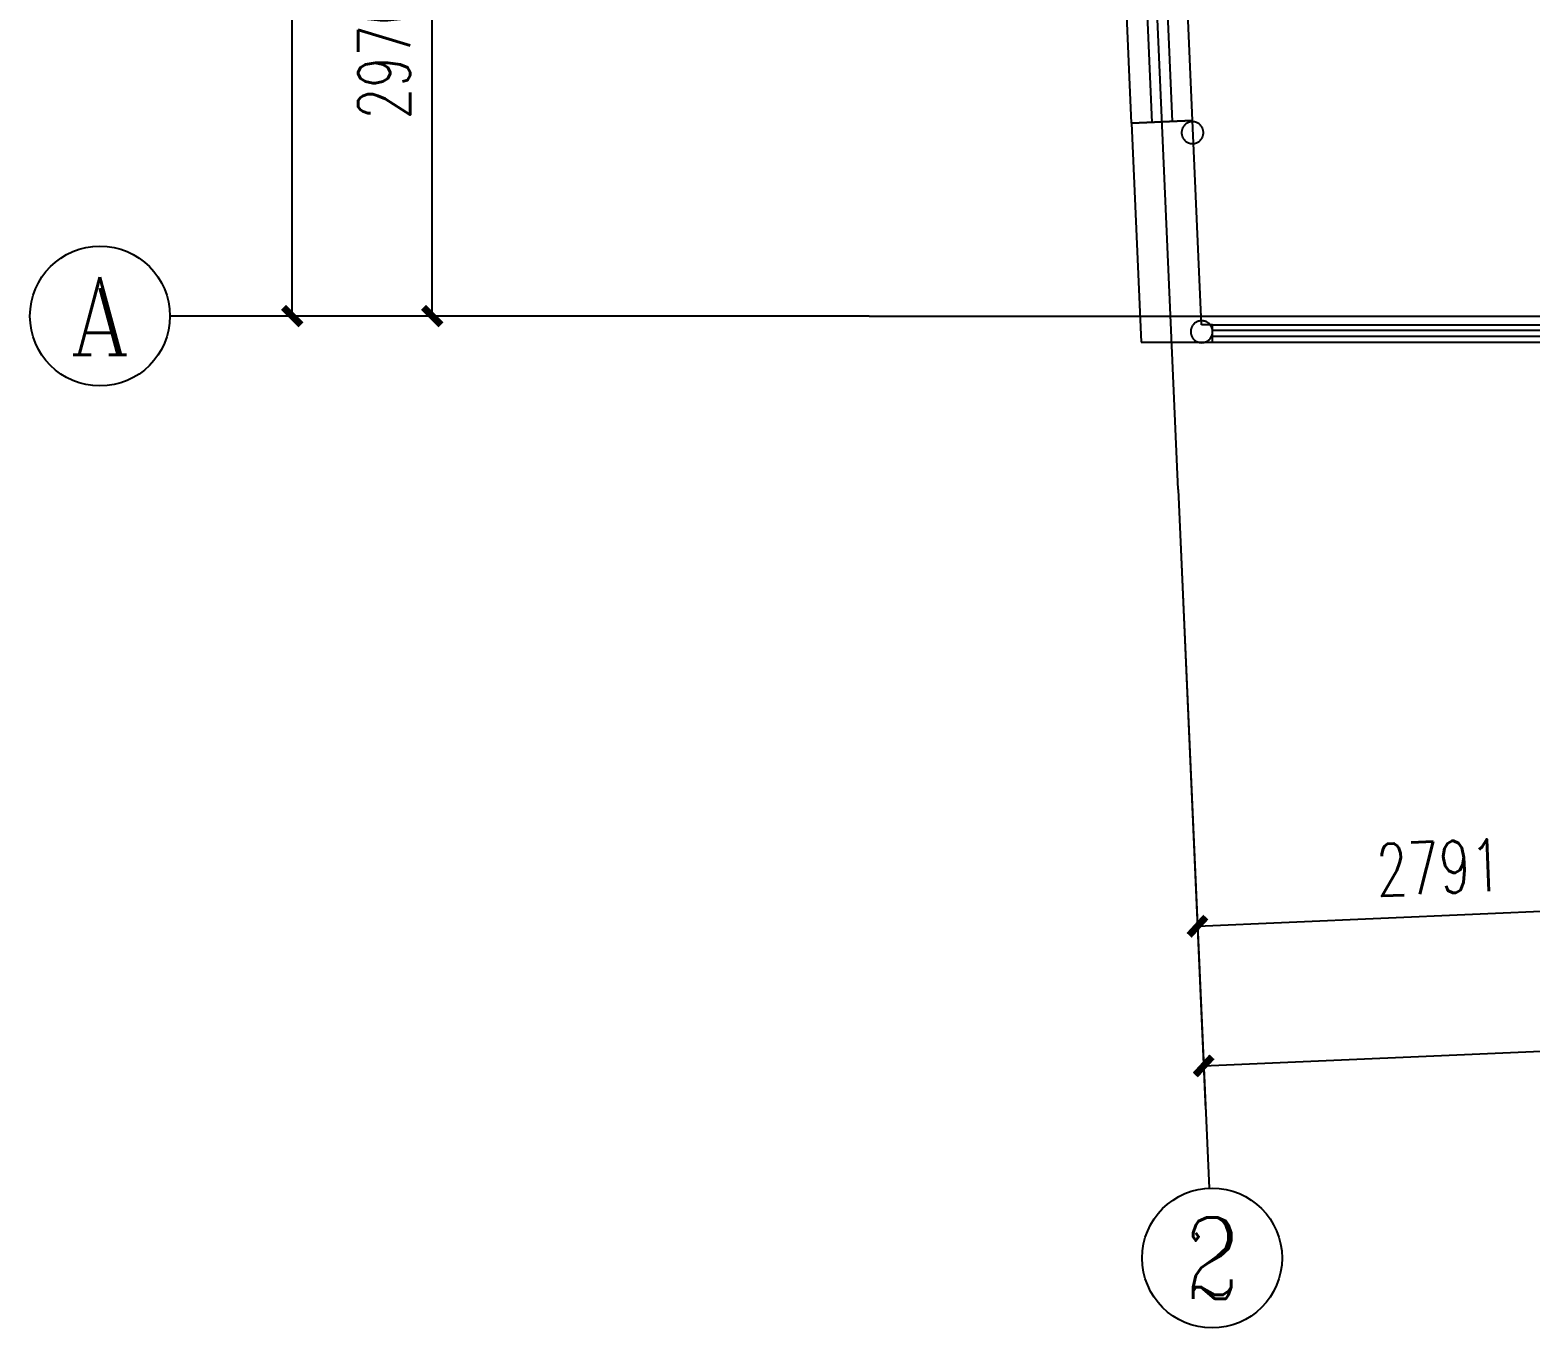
# Model space of a CAD drawing. Extents: x -20250 to 331240, y -699 to 63168.
# Drawn here: x 100229 to 108808, y 28849 to 36273 of the extents above; entities that cross this region are included whole.
import ezdxf
from ezdxf.enums import TextEntityAlignment as Align

# ---------------------------------------------------------------- set-up
doc = ezdxf.new("R2010")
doc.units = 0
doc.header["$LTSCALE"] = 1000
doc.header["$MEASUREMENT"] = 0
for name, color, linetype in [('AXIS', 3, 'Continuous'), ('AXIS_TEXT', 7, 'Continuous'), ('DOTE', 1, 'Continuous'), ('WALL', 9, 'Continuous'), ('WINDOW', 4, 'Continuous'), ('柱子', 9, 'Continuous')]:
    doc.layers.add(name, color=color, linetype=linetype)
doc.styles.add('_TCH_AXIS', font='COMPLEX', dxfattribs={"bigfont": 'GBCBIG'})
doc.styles.add('_TCH_DIM_T3', font='SIMPLEX', dxfattribs={"width": 0.705882, "bigfont": 'GBCBIG'})
doc.styles.add('COMPLEX', font='COMPLEX')
doc.dimstyles.new('_TCH_ARCH&&100', dxfattribs={"dimtxt": 297.5, "dimasz": 100, "dimexe": 250, "dimexo": 300, "dimgap": 126.25, "dimtad": 1, "dimdec": 0, "dimzin": 0, "dimdsep": 46, "dimtxsty": '_TCH_DIM_T3', "dimblk": 'ARCHTICK', "dimcen": 0.09, "dimclrt": 7, "dimazin": 2, "dimtfac": 1, "dimtdec": 0, "dimtix": 1, "dimtmove": 2, "dimatfit": 3, "dimfxl": 1, "dimtolj": 1, "dimtzin": 0, "dimarcsym": 0})

# ---------------------------------------------------------------- blocks, each defined once
blk = doc.blocks.new('_ArchTick')
at = {"color": 0, "linetype": 'ByBlock', "const_width": 0.4}
blk.add_lwpolyline([(-0.5, -0.5), (0.5, 0.5)], dxfattribs=at)
blk = doc.blocks.new('*D163')
at = {"layer": 'AXIS', "color": 0, "lineweight": -2, "transparency": 16777216}
for p, q in [((109597.4, 33467.8), (109705.3, 31020.2)), ((106809.5, 33344.9), (106917.4, 30897.3)), ((106906.4, 31147), (109694.3, 31270))]:
    blk.add_line(p, q, dxfattribs=at)
at = {"layer": 'Defpoints', "color": 0, "transparency": 16777216}
for p in [(109584.2, 33767.5), (106796.2, 33644.6), (109694.3, 31270)]:
    blk.add_point(p, dxfattribs=at)
at = {"layer": 'AXIS', "color": 0, "lineweight": -2, "transparency": 16777216, "xscale": 100, "yscale": 100, "zscale": 100}
for p, rotation in [((109694.3, 31270), 2.524699027739425), ((106906.4, 31147), 182.5246990277394)]:
    blk.add_blockref('_ArchTick', p, dxfattribs=dict(at, rotation=rotation))
at = {"layer": 'AXIS', "color": 7, "transparency": 16777216, "insert": (108288.2, 31483.2), "char_height": 297.5, "attachment_point": 5, "rotation": 2.5247, "style": '_TCH_DIM_T3'}
blk.add_mtext('\\A1;2791', dxfattribs=at)
blk = doc.blocks.new('*D166')
at = {"layer": 'AXIS', "color": 0, "lineweight": -2, "transparency": 16777216}
for p, q in [((116024.6, 33751.2), (116167.8, 30504.4)), ((106809.5, 33344.9), (106952.6, 30098.1)), ((106941.6, 30347.8), (116156.8, 30754.1))]:
    blk.add_line(p, q, dxfattribs=at)
at = {"layer": 'Defpoints', "color": 0, "transparency": 16777216}
for p in [(116011.4, 34050.9), (106796.2, 33644.6), (116156.8, 30754.1)]:
    blk.add_point(p, dxfattribs=at)
at = {"layer": 'AXIS', "color": 0, "lineweight": -2, "transparency": 16777216, "xscale": 100, "yscale": 100, "zscale": 100}
for p, rotation in [((116156.8, 30754.1), 2.524699027739349), ((106941.6, 30347.8), 182.5246990277393)]:
    blk.add_blockref('_ArchTick', p, dxfattribs=dict(at, rotation=rotation))
at = {"layer": 'AXIS', "color": 7, "transparency": 16777216, "insert": (111537.1, 30825.7), "char_height": 297.5, "attachment_point": 5, "rotation": 2.5247, "style": '_TCH_DIM_T3'}
blk.add_mtext('\\A1;9224', dxfattribs=at)
blk = doc.blocks.new('*D177')
at = {"layer": 'AXIS', "color": 0, "lineweight": -2, "transparency": 16777216}
for p, q in [((104729.2, 37606.6), (102279.2, 37606.6)), ((102529.2, 34636.9), (102529.2, 37606.6)), ((104729.2, 34636.9), (102279.2, 34636.9))]:
    blk.add_line(p, q, dxfattribs=at)
at = {"layer": 'Defpoints', "color": 0, "transparency": 16777216}
for p in [(102529.2, 37606.6), (105029.2, 37606.6), (105029.2, 34636.9)]:
    blk.add_point(p, dxfattribs=at)
at = {"layer": 'AXIS', "color": 0, "lineweight": -2, "transparency": 16777216, "xscale": 100, "yscale": 100, "zscale": 100}
for p, rotation in [((102529.2, 37606.6), 90), ((102529.2, 34636.9), 270)]:
    blk.add_blockref('_ArchTick', p, dxfattribs=dict(at, rotation=rotation))
at = {"layer": 'AXIS', "color": 7, "transparency": 16777216, "insert": (102254.2, 36121.7), "char_height": 297.5, "attachment_point": 5, "rotation": 90, "style": '_TCH_DIM_T3'}
blk.add_mtext('\\A1;2970', dxfattribs=at)
blk = doc.blocks.new('*D186')
at = {"layer": 'AXIS', "color": 0, "lineweight": -2, "transparency": 16777216}
for p, q in [((104729.2, 56437.5), (101479.2, 56437.5)), ((101729.2, 34636.9), (101729.2, 56437.5)), ((104729.2, 34636.9), (101479.2, 34636.9))]:
    blk.add_line(p, q, dxfattribs=at)
at = {"layer": 'Defpoints', "color": 0, "transparency": 16777216}
for p in [(101729.2, 56437.5), (105029.2, 56437.5), (105029.2, 34636.9)]:
    blk.add_point(p, dxfattribs=at)
at = {"layer": 'AXIS', "color": 0, "lineweight": -2, "transparency": 16777216, "xscale": 100, "yscale": 100, "zscale": 100}
for p, rotation in [((101729.2, 56437.5), 90), ((101729.2, 34636.9), 270)]:
    blk.add_blockref('_ArchTick', p, dxfattribs=dict(at, rotation=rotation))
at = {"layer": 'AXIS', "color": 7, "transparency": 16777216, "insert": (101454.2, 45537.2), "char_height": 297.5, "attachment_point": 5, "rotation": 90, "style": '_TCH_DIM_T3'}
blk.add_mtext('\\A1;21801', dxfattribs=at)
blk = doc.blocks.new('$TCHSYS$WIN2D')
for p, q in [((-0.5, 0.5), (0.5, 0.5)), ((-0.5, 0.5), (-0.5, -0.5)), ((0.5, 0.5), (0.5, -0.5)), ((0.5, 0.1667), (-0.5, 0.1667)), ((0.5, -0.1667), (-0.5, -0.1667)), ((-0.5, -0.5), (0.5, -0.5))]:
    blk.add_line(p, q)
blk = doc.blocks.new('_AXISO')
blk.add_circle((0, 0), 0.5)
at = {"layer": 'AXIS_TEXT', "style": 'COMPLEX', "width": 1.041667}
blk.add_attdef('A', text='', height=0.56, dxfattribs=at).set_placement((-0.25, -0.28), (0.25, -0.28), align=Align.FIT)

msp = doc.modelspace()

# ---------------------------------------------------------------- linework, layer by layer
at = {"layer": 'AXIS'}
for p, q in [((105029.2, 34636.9), (101029.2, 34636.9)), ((106796.2, 33644.6), (106972.4, 29648.5))]:
    msp.add_line(p, q, dxfattribs=at)
at = {"layer": 'DOTE'}
for p, q in [((106796.2, 33644.6), (105944.7, 52956.3)), ((105029.2, 34636.9), (116985.6, 34636.9))]:
    msp.add_line(p, q, dxfattribs=at)
at = {"layer": 'WALL'}
for p, q in [((106878.4, 35755.2), (106528.7, 35739.8)), ((106528.7, 35739.8), (106583.9, 34487)), ((106929.9, 34587), (106878.4, 35755.2)), ((106992.7, 34587), (106929.9, 34587)), ((106992.7, 34487), (106992.7, 34587)), ((106583.9, 34487), (106992.7, 34487))]:
    msp.add_line(p, q, dxfattribs=at)
at = {"layer": '柱子'}
for points in [[(106940.5, 35685.9, 0), (106940.4, 35689.1, 0), (106940.1, 35692.2, 0), (106939.7, 35695.4, 0), (106939.2, 35698.5, 0), (106938.5, 35701.5, 0), (106937.6, 35704.4, 0), (106936.7, 35707.3, 0), (106935.5, 35710.2, 0), (106934.3, 35713, 0), (106932.9, 35715.7, 0), (106931.4, 35718.3, 0), (106929.8, 35720.8, 0), (106928, 35723.3, 0), (106926.2, 35725.6, 0), (106924.2, 35727.9, 0), (106922.1, 35730.1, 0), (106920, 35732.2, 0), (106917.7, 35734.1, 0), (106915.3, 35736, 0), (106912.9, 35737.7, 0), (106910.3, 35739.3, 0), (106907.7, 35740.8, 0), (106905, 35742.2, 0), (106902.2, 35743.5, 0), (106899.4, 35744.6, 0), (106896.5, 35745.6, 0), (106893.5, 35746.4, 0), (106890.5, 35747.1, 0), (106887.4, 35747.7, 0), (106884.3, 35748.1, 0), (106881.1, 35748.3, 0), (106877.9, 35748.4, 0), (106874.7, 35748.3, 0), (106871.5, 35748.1, 0), (106868.4, 35747.7, 0), (106865.3, 35747.1, 0), (106862.3, 35746.4, 0), (106859.3, 35745.6, 0), (106856.4, 35744.6, 0), (106853.6, 35743.5, 0), (106850.8, 35742.2, 0), (106848.1, 35740.8, 0), (106845.5, 35739.3, 0), (106843, 35737.7, 0), (106840.5, 35736, 0), (106838.1, 35734.1, 0), (106835.9, 35732.2, 0), (106833.7, 35730.1, 0), (106831.6, 35727.9, 0), (106829.7, 35725.6, 0), (106827.8, 35723.3, 0), (106826.1, 35720.8, 0), (106824.4, 35718.3, 0), (106822.9, 35715.7, 0), (106821.5, 35713, 0), (106820.3, 35710.2, 0), (106819.2, 35707.3, 0), (106818.2, 35704.4, 0), (106817.3, 35701.5, 0), (106816.6, 35698.5, 0), (106816.1, 35695.4, 0), (106815.7, 35692.2, 0), (106815.5, 35689.1, 0), (106815.4, 35685.9, 0), (106815.5, 35682.7, 0), (106815.7, 35679.5, 0), (106816.1, 35676.3, 0), (106816.6, 35673.3, 0), (106817.3, 35670.2, 0), (106818.2, 35667.3, 0), (106819.2, 35664.4, 0), (106820.3, 35661.5, 0), (106821.5, 35658.8, 0), (106822.9, 35656.1, 0), (106824.4, 35653.4, 0), (106826.1, 35650.9, 0), (106827.8, 35648.5, 0), (106829.7, 35646.1, 0), (106831.6, 35643.8, 0), (106833.7, 35641.7, 0), (106835.9, 35639.6, 0), (106838.1, 35637.6, 0), (106840.5, 35635.7, 0), (106843, 35634, 0), (106845.5, 35632.4, 0), (106848.1, 35630.9, 0), (106850.8, 35629.5, 0), (106853.6, 35628.2, 0), (106856.4, 35627.1, 0), (106859.3, 35626.1, 0), (106862.3, 35625.3, 0), (106865.3, 35624.6, 0), (106868.4, 35624.1, 0), (106871.5, 35623.7, 0), (106874.7, 35623.4, 0), (106877.9, 35623.3, 0), (106881.1, 35623.4, 0), (106884.3, 35623.7, 0), (106887.4, 35624.1, 0), (106890.5, 35624.6, 0), (106893.5, 35625.3, 0), (106896.5, 35626.1, 0), (106899.4, 35627.1, 0), (106902.2, 35628.2, 0), (106905, 35629.5, 0), (106907.7, 35630.9, 0), (106910.3, 35632.4, 0), (106912.9, 35634, 0), (106915.3, 35635.7, 0), (106917.7, 35637.6, 0), (106920, 35639.6, 0), (106922.1, 35641.7, 0), (106924.2, 35643.8, 0), (106926.2, 35646.1, 0), (106928, 35648.5, 0), (106929.8, 35650.9, 0), (106931.4, 35653.4, 0), (106932.9, 35656.1, 0), (106934.3, 35658.8, 0), (106935.5, 35661.5, 0), (106936.7, 35664.4, 0), (106937.6, 35667.3, 0), (106938.5, 35670.2, 0), (106939.2, 35673.3, 0), (106939.7, 35676.3, 0), (106940.1, 35679.5, 0), (106940.4, 35682.7, 0)], [(106992.6, 34547.3, 0), (106992.6, 34550.5, 0), (106992.3, 34553.7, 0), (106991.9, 34556.8, 0), (106991.4, 34559.9, 0), (106990.7, 34562.9, 0), (106989.8, 34565.9, 0), (106988.9, 34568.8, 0), (106987.7, 34571.6, 0), (106986.5, 34574.4, 0), (106985.1, 34577.1, 0), (106983.6, 34579.7, 0), (106982, 34582.2, 0), (106980.2, 34584.7, 0), (106978.4, 34587.1, 0), (106976.4, 34589.3, 0), (106974.3, 34591.5, 0), (106972.1, 34593.6, 0), (106969.9, 34595.6, 0), (106967.5, 34597.4, 0), (106965.1, 34599.2, 0), (106962.5, 34600.8, 0), (106959.9, 34602.3, 0), (106957.2, 34603.7, 0), (106954.4, 34604.9, 0), (106951.6, 34606, 0), (106948.7, 34607, 0), (106945.7, 34607.9, 0), (106942.7, 34608.6, 0), (106939.6, 34609.1, 0), (106936.5, 34609.5, 0), (106933.3, 34609.7, 0), (106930.1, 34609.8, 0), (106926.9, 34609.7, 0), (106923.7, 34609.5, 0), (106920.6, 34609.1, 0), (106917.5, 34608.6, 0), (106914.5, 34607.9, 0), (106911.5, 34607, 0), (106908.6, 34606, 0), (106905.8, 34604.9, 0), (106903, 34603.7, 0), (106900.3, 34602.3, 0), (106897.7, 34600.8, 0), (106895.2, 34599.2, 0), (106892.7, 34597.4, 0), (106890.3, 34595.6, 0), (106888.1, 34593.6, 0), (106885.9, 34591.5, 0), (106883.8, 34589.3, 0), (106881.9, 34587.1, 0), (106880, 34584.7, 0), (106878.3, 34582.2, 0), (106876.6, 34579.7, 0), (106875.1, 34577.1, 0), (106873.7, 34574.4, 0), (106872.5, 34571.6, 0), (106871.4, 34568.8, 0), (106870.4, 34565.9, 0), (106869.5, 34562.9, 0), (106868.8, 34559.9, 0), (106868.3, 34556.8, 0), (106867.9, 34553.7, 0), (106867.6, 34550.5, 0), (106867.6, 34547.3, 0), (106867.6, 34544.1, 0), (106867.9, 34540.9, 0), (106868.3, 34537.8, 0), (106868.8, 34534.7, 0), (106869.5, 34531.7, 0), (106870.4, 34528.7, 0), (106871.4, 34525.8, 0), (106872.5, 34523, 0), (106873.7, 34520.2, 0), (106875.1, 34517.5, 0), (106876.6, 34514.9, 0), (106878.3, 34512.3, 0), (106880, 34509.9, 0), (106881.9, 34507.5, 0), (106883.8, 34505.3, 0), (106885.9, 34503.1, 0), (106888.1, 34501, 0), (106890.3, 34499.1, 0), (106892.7, 34497.2, 0), (106895.2, 34495.5, 0), (106897.7, 34493.8, 0), (106900.3, 34492.3, 0), (106903, 34490.9, 0), (106905.8, 34489.7, 0), (106908.6, 34488.6, 0), (106911.5, 34487.6, 0), (106914.5, 34486.7, 0), (106917.5, 34486, 0), (106920.6, 34485.5, 0), (106923.7, 34485.1, 0), (106926.9, 34484.8, 0), (106930.1, 34484.7, 0), (106933.3, 34484.8, 0), (106936.5, 34485.1, 0), (106939.6, 34485.5, 0), (106942.7, 34486, 0), (106945.7, 34486.7, 0), (106948.7, 34487.6, 0), (106951.6, 34488.6, 0), (106954.4, 34489.7, 0), (106957.2, 34490.9, 0), (106959.9, 34492.3, 0), (106962.5, 34493.8, 0), (106965.1, 34495.5, 0), (106967.5, 34497.2, 0), (106969.9, 34499.1, 0), (106972.1, 34501, 0), (106974.3, 34503.1, 0), (106976.4, 34505.3, 0), (106978.4, 34507.5, 0), (106980.2, 34509.9, 0), (106982, 34512.3, 0), (106983.6, 34514.9, 0), (106985.1, 34517.5, 0), (106986.5, 34520.2, 0), (106987.7, 34523, 0), (106988.9, 34525.8, 0), (106989.8, 34528.7, 0), (106990.7, 34531.7, 0), (106991.4, 34534.7, 0), (106991.9, 34537.8, 0), (106992.3, 34540.9, 0), (106992.6, 34544.1, 0)]]:
    msp.add_polyline3d(points, close=True, dxfattribs=at)

# ---------------------------------------------------------------- block references
at = {"layer": 'AXIS'}
ref = msp.add_blockref('_AXISO', (100629.2, 34636.9), dxfattribs=dict(at, xscale=800, yscale=800, zscale=800))
ref.add_attrib('A', 'A', dxfattribs={"layer": 'AXIS_TEXT', "height": 445.4, "style": '_TCH_AXIS', "width": 0.888889}).set_placement((100459.5, 34414.2), (100798.9, 34414.2), align=Align.FIT)
ref = msp.add_blockref('_AXISO', (106990.1, 29248.9), dxfattribs=dict(at, xscale=800, yscale=800, zscale=800))
ref.add_attrib('A', '2', dxfattribs={"layer": 'AXIS_TEXT', "height": 465.9, "style": '_TCH_AXIS'}).set_placement((106834.8, 29015.9), (107145.4, 29015.9), align=Align.FIT)
at = {"layer": 'WINDOW'}
for p, xscale, yscale, zscale, rotation in [((106688, 36100), -705.7824009854459, -350, -705.7824009854459, 272.5247715592199), ((108361.6, 34537), 2737.820312461973, -100, 2737.820312461973, 359.9995968768972)]:
    msp.add_blockref('$TCHSYS$WIN2D', p, dxfattribs=dict(at, xscale=xscale, yscale=yscale, zscale=zscale, rotation=rotation))

# ---------------------------------------------------------------- dimensions: what is measured, and where the dimension line sits
at = {"layer": 'AXIS'}
for p1, p2, distance, picture, middle in [((105029.2, 34636.9), (105029.2, 56437.5), 3300, '*D186', (101454.2, 45537.2)), ((105029.2, 34636.9), (105029.2, 37606.6), 2500, '*D177', (102254.2, 36121.7)), ((106796.2, 33644.6), (116011.4, 34050.9), -3300, '*D166', (111537.1, 30825.7)), ((106796.2, 33644.6), (109584.2, 33767.5), -2500, '*D163', (108288.2, 31483.2))]:
    dim = msp.add_aligned_dim(p1=p1, p2=p2, distance=distance, dimstyle='_TCH_ARCH&&100', dxfattribs=at)
    dim.commit()
    dim.dimension.update_dxf_attribs({"geometry": picture, "text_midpoint": middle})

doc.saveas('drawing.dxf')
